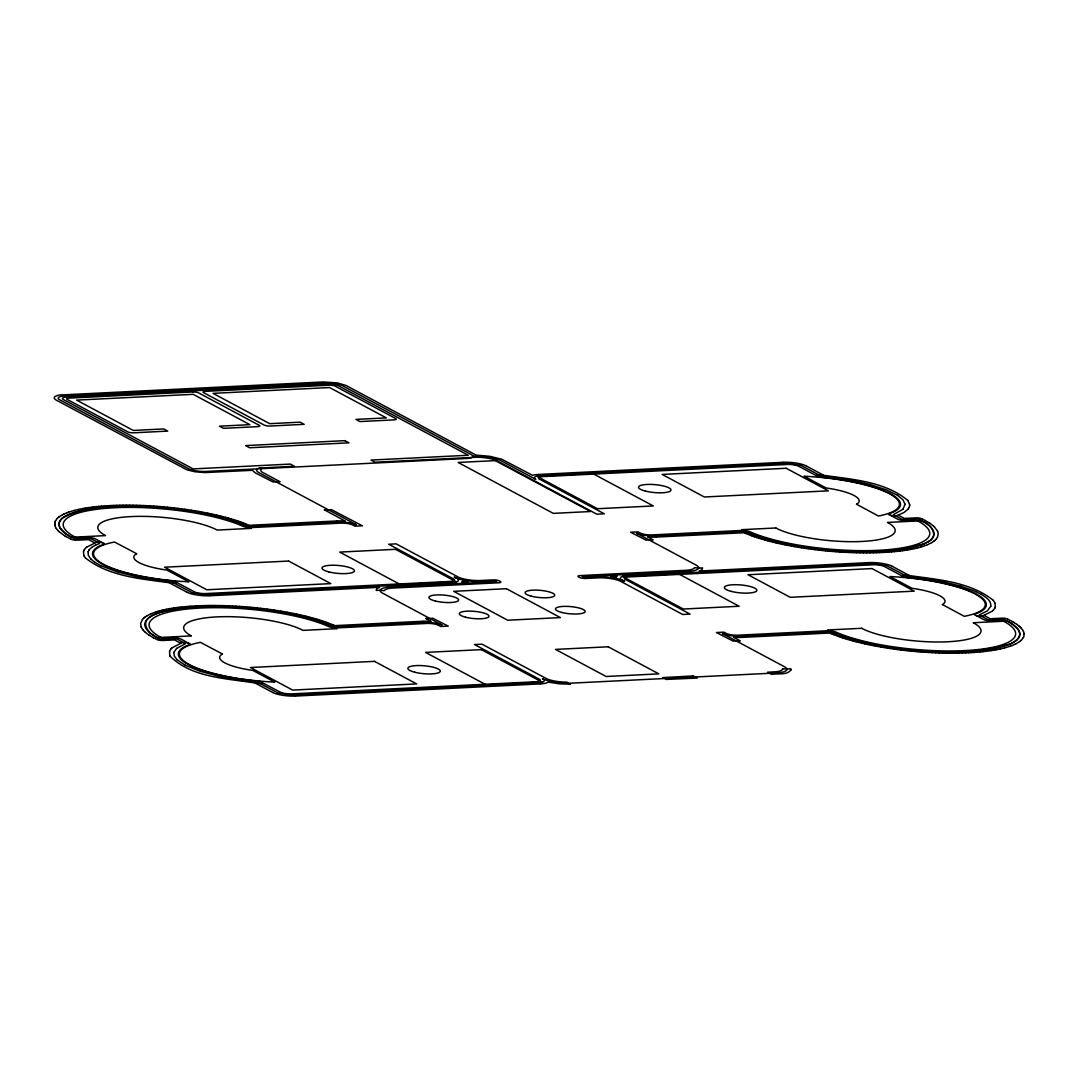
<?xml version="1.0" encoding="UTF-8"?>
<svg xmlns="http://www.w3.org/2000/svg" width="1078" height="1078" viewBox="0 0 1078 1078"><rect width="100%" height="100%" fill="white"/><g stroke="black" fill="none" stroke-linecap="round" stroke-linejoin="round"><path stroke-width="1.5" d="M54.735 524.07L54.762 523.261M58.967 524.434L59.748 521.226L62.255 518.208M1019.869 633.918L1019.087 637.125L1016.581 640.143M1024.1 634.282L1023.669 636.775M909.63 505.717L909.63 504.558M909.63 505.73L909.239 507.253M54.762 523.207L54.911 522.412M173.908 652.379L174.259 655.936L176.94 659.642M990.776 606.281C991.598 600.338 985.184 596.767 980.872 594.167M83.491 551.559L83.734 555.076M995.331 606.793L995.102 603.276M88.153 551.72L88.261 555.264L90.727 558.956M173.908 652.365L176.603 648.404M990.763 606.294L987.313 610.876L979.767 614.649A2.83 0.687 5.1 0 0 979.754 615.322L987.178 619.284A2.83 0.687 5.1 0 0 991.019 619.89L1003.82 619.257L1011.77 623.623M83.505 551.532L84.097 550.049M995.331 606.82L994.738 608.302M54.911 522.372L55.167 521.577M88.153 551.72L89.218 549.699M169.596 651.099L169.745 655.788M169.596 651.085L170.688 649.252M909.239 507.266L908.148 509.099M55.18 521.536L55.53 520.755M937.456 537.289L938.251 533.974L937.671 531.36M1023.305 637.597L1023.655 636.815M84.111 550.023L85.149 548.581M994.725 608.329L993.364 610.121M55.557 520.714L57.323 518.383M937.429 537.329L936.378 538.879M1023.278 637.637L1021.513 639.968M142.458 619.473L140.612 623.515L141.164 626.992M89.231 549.699L91.94 547.179M170.701 649.239L172.062 647.838M908.134 509.112L903.903 512.535L897.152 515.5A4.608 1.118 5.1 0 1 890.886 515.392A4.608 1.118 5.1 0 1 889.161 513.721A84.003 20.469 5.1 0 0 820.83 477.15A4.608 1.118 5.1 0 1 816.504 475.6A4.608 1.118 5.1 0 1 821.342 474.953C850.609 479.4 884.176 480.801 907.851 500.502M142.498 619.419L143.98 617.923M936.337 538.933L934.842 540.428M902.919 509.315L905.048 504.221M85.485 548.217L86.617 547.179M993.35 610.135L992.622 610.822M902.906 509.315L893.918 514.341A2.83 0.687 5.1 0 0 893.905 515.014L901.329 518.976A2.83 0.687 5.1 0 0 905.17 519.583L917.971 518.949L919.898 519.879M57.363 518.343L59.061 516.874M257.13 468.89L256.914 469.092A21.264 5.174 5.1 0 0 259.111 472.743L356.333 524.743L349.865 522.79L340.257 522.008L249.975 526.468A2.83 0.687 5.1 0 1 246.256 525.929C217.042 513.775 185.187 509.624 153.871 507.145C123.471 506.606 89.743 502.847 62.268 518.195M1021.472 640.009L1019.761 641.477M172.076 647.824L181.683 642.852A4.608 1.118 5.1 0 1 187.949 642.96A4.608 1.118 5.1 0 1 189.661 644.631A84.003 20.469 5.1 0 0 258.006 681.202A4.608 1.118 5.1 0 1 262.331 682.751L280.549 692.292A8.503 2.075 5.1 0 0 290.858 693.909L536.669 681.7A8.503 2.075 5.1 0 0 539.714 679.423L474.549 644.55L482.001 644.172L546.991 678.897A17.005 4.137 5.1 0 0 566.044 682.131L567.068 682.131A9.217 2.25 5.1 0 0 570.464 684.166L558.916 683.789L548.244 682.064A7.088 1.725 5.1 0 1 548.082 682.185L547.718 682.401A7.088 1.725 5.1 0 1 547.503 682.509L547.045 682.724A7.088 1.725 5.1 0 1 546.789 682.819L546.223 683.007A7.088 1.725 5.1 0 1 545.913 683.102L545.266 683.263A7.088 1.725 5.1 0 1 544.916 683.331L544.174 683.479A7.088 1.725 5.1 0 1 543.784 683.546L542.975 683.654A7.088 1.725 5.1 0 1 542.544 683.708L541.655 683.802A7.088 1.725 5.1 0 1 541.196 683.843L540.226 683.897M176.603 648.404L184.917 644.011A2.83 0.687 5.1 0 0 184.931 643.337L177.493 639.375A2.83 0.687 5.1 0 0 173.666 638.769L160.865 639.402L158.924 638.472M144.034 617.883L144.91 617.182M933.912 541.169L934.801 540.469M1016.567 640.157L1013.576 642.245M86.631 547.166L95.834 542.544A4.608 1.118 5.1 0 1 102.1 542.652A4.608 1.118 5.1 0 1 103.811 544.323A84.003 20.469 5.1 0 0 172.157 580.894A4.608 1.118 5.1 0 1 176.482 582.443A4.608 1.118 5.1 0 1 171.631 583.09C142.377 578.832 109.417 577.026 85.458 557.959M992.191 611.186L983.001 615.808A4.608 1.118 5.1 0 1 976.735 615.7A4.608 1.118 5.1 0 1 975.011 614.029A84.003 20.469 5.1 0 0 906.665 577.458A4.608 1.118 5.1 0 1 902.353 575.908A4.608 1.118 5.1 0 1 907.191 575.261C936.391 579.6 969.486 581.244 993.377 600.392M59.115 516.834L62.511 514.732M144.964 617.142L147.107 615.74M933.871 541.21L931.729 542.611M1019.721 641.518L1016.325 643.62M92.398 546.869L95.511 545.158M927.727 541.938C939.207 537.275 931.918 524.366 923.132 521.604M147.16 615.7L151.189 613.705M927.713 541.951L923.806 543.878M931.661 542.652L927.646 544.646M1013.563 642.259L1011.07 643.566M62.578 514.691L63.871 514.058M1014.964 644.294L1016.258 643.66M95.511 545.145L99.068 543.703A2.83 0.687 5.1 0 0 99.082 543.029L91.643 539.067A2.83 0.687 5.1 0 0 87.817 538.461L75.015 539.094L65.812 533.853L59.95 527.802M63.939 514.017L66.903 512.764M1009.655 644.186L1011.043 643.566M1014.883 644.334L1011.932 645.587M151.27 613.678L156.189 611.873M922.296 544.484L923.792 543.891M927.565 544.673L922.647 546.479M1009.628 644.199C951.874 659.466 888.488 652.015 832.58 632.422A2.83 0.687 5.1 0 0 828.861 631.883L738.565 636.343L728.971 635.562L722.503 633.608L784.285 666.649A21.264 5.174 5.1 0 1 775.796 672.995L571.138 683.156A21.264 5.174 5.1 0 1 542.396 678.668C547.826 680.838 540.765 683.439 538.016 682.832L291.397 695.014L277.841 692.911L258.491 682.697A2.83 0.687 5.1 0 0 256.2 682.145L242.644 680.528M66.984 512.737L68.574 512.158M922.283 544.498C864.799 558.741 802.18 551.774 746.731 532.114A2.83 0.687 5.1 0 0 743.011 531.575L652.716 536.049L643.121 535.254L636.694 533.314L696.078 565.088A21.264 5.174 5.1 0 1 687.589 571.421L582.16 576.663L583.508 577.377L595.905 576.77A21.264 5.174 5.1 0 1 624.647 581.258C616.373 578.899 621.575 575.315 626.722 575.827L873.288 563.646L886.844 565.748L906.18 575.962A2.83 0.687 5.1 0 0 908.485 576.514L910.64 576.73M1010.261 646.194L1011.838 645.614M68.669 512.131L74.166 510.46M1010.167 646.221L1004.669 647.891M156.283 611.846L158.062 611.307M920.774 547.045L922.552 546.506M158.156 611.28L160.016 610.768M918.82 547.584L920.679 547.072M74.274 510.433L78.371 509.449M160.123 610.741L162.077 610.242M916.758 548.109L918.712 547.611M1004.561 647.918L1000.465 648.902M162.185 610.215L164.22 609.757M914.616 548.594L916.65 548.136M78.492 509.422L82.925 508.533M164.328 609.73L166.457 609.286M912.379 549.066L914.494 548.621M1000.344 648.929L995.91 649.818M166.578 609.259L168.774 608.841M910.061 549.51L912.257 549.093M83.046 508.506L85.337 508.115M168.896 608.814L171.173 608.423M907.649 549.928L909.94 549.537M993.498 650.236L995.776 649.845M85.458 508.088L87.817 507.725M171.308 608.396L173.666 608.032M905.17 550.319L907.528 549.955M991.019 650.627L993.377 650.263M87.951 507.698L93.018 507.01M173.801 608.005L176.226 607.655M902.596 550.696L905.035 550.346M990.884 650.654L985.804 651.341M176.374 607.642L178.867 607.318M899.955 551.033L902.461 550.71M93.166 506.997L95.74 506.7M179.015 607.305L181.589 607.008M897.246 551.343L899.82 551.047M983.096 651.651L985.669 651.355M95.888 506.687L98.529 506.417M181.737 606.995L190.146 606.254M894.457 551.626L897.098 551.357M980.306 651.934L982.947 651.664M98.677 506.404L101.372 506.175M891.614 551.869L894.309 551.64M977.463 652.177L980.158 651.947M101.534 506.161L104.296 505.946M888.69 552.098L891.452 551.882M974.539 652.406L977.301 652.19M538.609 474.455L537.639 474.509A7.088 1.725 5.1 0 0 537.181 474.549L536.292 474.643A7.088 1.725 5.1 0 0 535.86 474.697L535.052 474.805A7.088 1.725 5.1 0 0 534.661 474.872L533.92 475.007A7.088 1.725 5.1 0 0 533.57 475.088L532.923 475.25A7.088 1.725 5.1 0 0 532.613 475.344L501.782 459.241L489.776 456.304L476.058 455.091L346.213 385.547L337.508 382.933L323.225 381.949L62.74 394.885C59.937 394.386 50.181 396.61 55.962 399.965L186.885 469.806L194.781 471.746L204.618 472.582L252.427 470.304L255.297 472.865L273.125 482.041A9.217 2.25 5.1 0 1 279.296 481.731L280.091 481.785L262.116 472.124A17.005 4.137 5.1 0 1 261.078 469.644L261.24 469.482A4.258 1.038 5.1 0 0 258.801 468.081L294.429 466.248L290.373 464.079L193.124 468.917L63.05 399.372A8.503 2.075 5.1 0 1 66.081 397.108L328.035 384.091A8.503 2.075 5.1 0 1 338.33 385.708L468.256 455.253L371.007 460.077L375.05 462.246L475.789 457.274A17.005 4.137 5.1 0 1 496.406 460.495L596.835 514.179L604.273 513.802L539.121 478.928A8.503 2.075 5.1 0 1 542.167 476.651L787.978 464.443A8.503 2.075 5.1 0 1 798.286 466.06L816.504 475.721M104.445 505.932L107.274 505.744M885.712 552.3L888.541 552.111M190.294 606.24L196.156 605.89M971.561 652.608L974.391 652.419M107.423 505.744L110.306 505.582M882.68 552.462L885.55 552.3M968.529 652.769L971.399 652.608M538.852 474.441L783.154 462.3M337.023 520.957L249.058 525.323L247.603 524.69M655.963 537.087L743.914 532.721L745.383 533.354M869.003 562.608L699.231 571.044L701.899 569.777L702.667 567.917A9.217 2.25 5.1 0 1 695.014 567.688L694.34 567.796A17.005 4.137 5.1 0 1 686.982 570.249L580.126 575.571A4.258 1.038 5.1 0 0 578.428 576.838L579.789 577.565A4.258 1.038 5.1 0 0 585.529 578.468L599.435 577.795A17.005 4.137 5.1 0 1 620.052 581.015L682.684 614.487L690.122 614.11L624.971 579.236A8.503 2.075 5.1 0 1 628.016 576.959L873.827 564.751A8.503 2.075 5.1 0 1 884.135 566.368L902.38 576.097M209.833 595.743L379.591 587.308L376.936 588.575L376.155 590.434A9.217 2.25 5.1 0 1 383.822 590.663L384.496 590.555A17.005 4.137 5.1 0 1 391.853 588.103L498.696 582.78A4.258 1.038 5.1 0 0 500.394 581.514L499.047 580.786A4.258 1.038 5.1 0 0 493.306 579.883L479.4 580.557A17.005 4.137 5.1 0 1 458.783 577.336L396.152 543.864L388.7 544.242L453.865 579.115A8.503 2.075 5.1 0 1 450.82 581.392L205.009 593.601A8.503 2.075 5.1 0 1 194.7 591.984L176.482 582.322M422.872 621.265L334.908 625.631L333.452 624.997M741.812 637.394L829.764 633.029L831.232 633.662M295.682 696.051L539.984 683.91M110.468 505.569L113.392 505.447M879.594 552.596L882.518 552.475M196.317 605.876L199.241 605.755M965.443 652.904L968.367 652.783M783.396 462.3L784.42 462.26A7.088 1.725 5.1 0 1 784.932 462.246L785.983 462.246A7.088 1.725 5.1 0 1 786.509 462.246L787.587 462.273A7.088 1.725 5.1 0 1 788.126 462.287L789.217 462.341A7.088 1.725 5.1 0 1 789.77 462.368L790.875 462.449A7.088 1.725 5.1 0 1 791.427 462.489L792.532 462.597A7.088 1.725 5.1 0 1 793.085 462.651L794.19 462.785A7.088 1.725 5.1 0 1 794.729 462.853L795.807 463.014A7.088 1.725 5.1 0 1 796.346 463.095L797.383 463.27A7.088 1.725 5.1 0 1 797.895 463.365L798.906 463.567A7.088 1.725 5.1 0 1 799.404 463.675L800.348 463.89A7.088 1.725 5.1 0 1 800.819 463.998L801.709 464.241A7.088 1.725 5.1 0 1 802.14 464.362L802.975 464.605A7.088 1.725 5.1 0 1 803.366 464.739L804.121 464.995A7.088 1.725 5.1 0 1 804.471 465.13L805.131 465.413A7.088 1.725 5.1 0 1 805.455 465.548L806.048 465.831M113.554 505.434L116.532 505.339M337.266 520.943L338.29 520.917A7.088 1.725 5.1 0 1 338.802 520.903L339.853 520.903A7.088 1.725 5.1 0 1 340.378 520.903L341.457 520.917A7.088 1.725 5.1 0 1 341.995 520.943L343.087 520.984A7.088 1.725 5.1 0 1 343.639 521.024L344.744 521.105A7.088 1.725 5.1 0 1 345.297 521.146L324.303 509.786L325.111 509.84A9.217 2.25 5.1 0 0 331.269 509.544L362.397 525.821L354.958 526.185L352.156 524.716A8.503 2.075 5.1 0 0 341.847 523.099L251.807 527.56A7.088 1.725 5.1 0 1 242.833 526.253A10.254 2.493 5.1 0 1 242.55 526.118A98.516 23.999 5.1 0 0 110.266 507.981A98.516 23.999 5.1 0 0 75.137 537.114L76.538 537.841L85.984 537.37A7.088 1.725 5.1 0 1 95.268 538.825L102.477 542.733M655.72 537.1L654.683 537.127A7.088 1.725 5.1 0 1 654.184 537.14L653.133 537.14A7.088 1.725 5.1 0 1 652.608 537.14L651.53 537.127A7.088 1.725 5.1 0 1 650.991 537.1L649.899 537.06A7.088 1.725 5.1 0 1 649.347 537.019L648.242 536.938A7.088 1.725 5.1 0 1 647.689 536.898L653.106 539.916L652.298 539.862A9.217 2.25 5.1 0 0 646.126 540.172L630.59 532.222L638.028 531.858L640.831 533.327A8.503 2.075 5.1 0 0 651.139 534.944L741.179 530.484A7.088 1.725 5.1 0 1 750.153 531.791A10.254 2.493 5.1 0 1 750.436 531.926A98.516 23.999 5.1 0 0 882.72 550.063A98.516 23.999 5.1 0 0 917.836 520.93L916.448 520.202L907.002 520.674A7.088 1.725 5.1 0 1 897.718 519.219L890.509 515.311M876.441 552.704L879.419 552.61M869.245 562.608L870.269 562.568A7.088 1.725 5.1 0 1 870.781 562.554L871.832 562.554A7.088 1.725 5.1 0 1 872.358 562.554L873.423 562.581A7.088 1.725 5.1 0 1 873.975 562.595L875.066 562.649A7.088 1.725 5.1 0 1 875.619 562.676L876.724 562.756A7.088 1.725 5.1 0 1 877.276 562.797L878.381 562.905A7.088 1.725 5.1 0 1 878.934 562.959L880.039 563.093A7.088 1.725 5.1 0 1 880.578 563.161L881.656 563.322A7.088 1.725 5.1 0 1 882.195 563.403L883.232 563.578A7.088 1.725 5.1 0 1 883.744 563.673L884.755 563.875A7.088 1.725 5.1 0 1 885.24 563.983L886.197 564.198A7.088 1.725 5.1 0 1 886.668 564.306L887.558 564.549A7.088 1.725 5.1 0 1 887.989 564.67L888.824 564.912A7.088 1.725 5.1 0 1 889.215 565.047L889.97 565.303A7.088 1.725 5.1 0 1 890.32 565.438L890.98 565.721A7.088 1.725 5.1 0 1 891.29 565.856L891.897 566.139M209.59 595.743L208.553 595.784A7.088 1.725 5.1 0 1 208.054 595.797L207.003 595.797A7.088 1.725 5.1 0 1 206.477 595.797L205.399 595.77A7.088 1.725 5.1 0 1 204.86 595.757L203.769 595.703A7.088 1.725 5.1 0 1 203.216 595.676L202.112 595.595A7.088 1.725 5.1 0 1 201.559 595.555L200.441 595.447A7.088 1.725 5.1 0 1 199.888 595.393L198.797 595.258A7.088 1.725 5.1 0 1 198.258 595.191L197.18 595.029A7.088 1.725 5.1 0 1 196.641 594.948L195.59 594.773A7.088 1.725 5.1 0 1 195.078 594.679L194.08 594.477A7.088 1.725 5.1 0 1 193.582 594.369L192.625 594.153A7.088 1.725 5.1 0 1 192.167 594.045L191.278 593.803A7.088 1.725 5.1 0 1 190.846 593.682L190.011 593.439A7.088 1.725 5.1 0 1 189.62 593.304L188.866 593.048A7.088 1.725 5.1 0 1 188.515 592.913L187.841 592.63A7.088 1.725 5.1 0 1 187.532 592.496L186.939 592.213M199.403 605.742L202.381 605.647M423.115 621.251L424.139 621.224A7.088 1.725 5.1 0 1 424.651 621.211L425.702 621.197A7.088 1.725 5.1 0 1 426.228 621.211L427.292 621.224A7.088 1.725 5.1 0 1 427.845 621.251L428.936 621.292A7.088 1.725 5.1 0 1 429.489 621.332L430.594 621.413A7.088 1.725 5.1 0 1 431.146 621.454L425.729 618.435L426.524 618.489A9.217 2.25 5.1 0 0 432.696 618.179L448.246 626.129L440.808 626.493L438.005 625.024A8.503 2.075 5.1 0 0 427.696 623.407L337.657 627.868A7.088 1.725 5.1 0 1 328.682 626.561A10.254 2.493 5.1 0 1 328.399 626.426A98.516 23.999 5.1 0 0 196.115 608.288A98.516 23.999 5.1 0 0 160.986 637.421L162.387 638.149L171.833 637.677A7.088 1.725 5.1 0 1 181.117 639.133L188.327 643.04M741.57 637.408L740.532 637.435A7.088 1.725 5.1 0 1 740.02 637.448L738.982 637.448A7.088 1.725 5.1 0 1 738.457 637.448L737.379 637.435A7.088 1.725 5.1 0 1 736.84 637.408L735.748 637.367A7.088 1.725 5.1 0 1 735.196 637.327L734.091 637.246A7.088 1.725 5.1 0 1 733.539 637.206L740.209 640.898L739.414 640.844A9.217 2.25 5.1 0 0 733.242 641.154L716.439 632.53L723.877 632.166L726.68 633.635A8.503 2.075 5.1 0 0 736.988 635.252L827.028 630.792A7.088 1.725 5.1 0 1 836.002 632.099A10.254 2.493 5.1 0 1 836.285 632.234A98.516 23.999 5.1 0 0 968.57 650.371A98.516 23.999 5.1 0 0 1003.685 621.238L1002.297 620.51L992.851 620.982A7.088 1.725 5.1 0 1 983.567 619.527L976.358 615.619M962.29 653.012L965.268 652.918M295.439 696.051L294.402 696.092A7.088 1.725 5.1 0 1 293.89 696.105L292.852 696.105A7.088 1.725 5.1 0 1 292.327 696.105L291.249 696.078A7.088 1.725 5.1 0 1 290.71 696.065L289.618 696.011A7.088 1.725 5.1 0 1 289.066 695.984L287.961 695.903A7.088 1.725 5.1 0 1 287.408 695.862L286.29 695.755A7.088 1.725 5.1 0 1 285.737 695.701L284.646 695.566A7.088 1.725 5.1 0 1 284.107 695.499L283.029 695.337A7.088 1.725 5.1 0 1 282.49 695.256L281.439 695.081A7.088 1.725 5.1 0 1 280.927 694.987L279.93 694.784A7.088 1.725 5.1 0 1 279.431 694.677L278.474 694.461A7.088 1.725 5.1 0 1 278.016 694.353L277.127 694.111A7.088 1.725 5.1 0 1 276.696 693.989L275.86 693.747A7.088 1.725 5.1 0 1 275.469 693.612L274.715 693.356A7.088 1.725 5.1 0 1 274.364 693.221L273.691 692.938A7.088 1.725 5.1 0 1 273.381 692.804L272.788 692.521M116.707 505.326L119.725 505.259M873.261 552.785L876.279 552.718M202.556 605.634L205.575 605.566M959.11 653.093L962.128 653.025M119.901 505.245L122.959 505.205M870.027 552.839L873.086 552.798M205.75 605.553L208.809 605.513M955.876 653.147L958.935 653.106M123.135 505.205L126.234 505.178M866.752 552.866L869.852 552.839M208.984 605.513L212.083 605.486M952.602 653.174L955.701 653.147M126.409 505.178L129.549 505.191M863.438 552.852L866.577 552.866M212.258 605.486L215.398 605.499M949.287 653.16L952.426 653.174M129.724 505.191L132.89 505.232M860.096 552.812L863.262 552.852M215.573 605.499L218.74 605.54M945.945 653.12L949.112 653.16M133.079 505.232L136.273 505.299M856.714 552.744L859.907 552.812M218.915 605.54L222.122 605.607M942.563 653.052L945.756 653.12M136.448 505.299L139.682 505.393M853.304 552.65L856.538 552.744M222.297 605.607L225.518 605.701M939.154 652.958L942.388 653.052M139.857 505.407L143.105 505.528M849.882 552.515L853.129 552.637M225.706 605.715L228.954 605.836M935.731 652.823L938.978 652.945M143.28 505.528L146.554 505.676M846.432 552.367L849.693 552.515M229.129 605.836L232.403 605.984M932.281 652.675L935.542 652.823M146.729 505.69L150.017 505.865M842.969 552.179L846.257 552.354M232.578 605.998L235.866 606.173M928.818 652.486L932.106 652.662M150.192 505.878L153.48 506.081M839.492 551.963L842.794 552.165M236.042 606.186L239.329 606.388M925.342 652.271L928.643 652.473M836.016 551.72L839.317 551.949M153.669 506.094L156.97 506.323M921.865 652.028L925.167 652.257M239.518 606.402L242.819 606.631M832.526 551.451L835.827 551.707M157.159 506.337L160.46 506.593M918.375 651.759L921.677 652.015M243.008 606.644L246.31 606.901M829.036 551.154L832.337 551.437M160.649 506.606L163.95 506.889M914.885 651.462L918.186 651.745M246.485 606.914L249.8 607.197M825.546 550.818L828.847 551.127M164.125 506.916L167.427 507.226M911.395 651.125L914.696 651.435M249.975 607.224L253.276 607.534M822.069 550.467L825.371 550.804M167.616 507.239L170.917 507.576M907.919 650.775L911.22 651.112M253.465 607.547L256.766 607.884M168.195 581.621L170.351 581.837A2.83 0.687 5.1 0 1 172.655 582.389L191.992 592.604L205.548 594.706L452.113 582.524C457.18 582.982 462.583 579.546 454.188 577.094A21.264 5.174 5.1 0 0 482.917 581.581L495.328 580.975L496.675 581.689L391.247 586.931A21.264 5.174 5.1 0 0 382.757 593.264L442.182 625.051L435.714 623.097L426.106 622.302L335.824 626.776A2.83 0.687 5.1 0 1 332.105 626.237C293.661 610.822 251.538 606.954 210.439 606.604C199.605 607.332 126.369 607.426 150.489 633.285M910.654 576.743L913.511 577.053M168.168 581.608L165.325 581.298M818.606 550.09L821.894 550.44M171.092 507.603L174.38 507.954M904.455 650.398L907.73 650.748M256.941 607.911L260.229 608.261M913.538 577.053L916.367 577.39M165.298 581.298L162.468 580.961M815.143 549.672L818.418 550.063M174.569 507.981L177.843 508.371M900.992 649.98L904.267 650.371M260.418 608.288L263.692 608.679M916.394 577.39L923.442 578.334M162.441 580.961L155.38 580.018M811.707 549.241L814.968 549.659M178.018 508.385L181.279 508.803M897.556 649.549L900.817 649.967M263.867 608.693L267.128 609.11M808.298 548.783L811.532 549.214M181.454 508.829L184.688 509.261M894.147 649.091L897.381 649.522M267.304 609.137L270.538 609.569M836.191 477.824L822.635 476.206A2.83 0.687 5.1 0 1 820.331 475.654L800.994 465.44L787.439 463.338L540.873 475.519C538.704 475.182 531.36 476.853 535.766 479.333L500.987 460.724A21.264 5.174 5.1 0 0 474.131 456.169L472.892 455.981M836.218 477.824L855.245 481.057M242.617 680.528L238.44 679.908M804.902 548.298L808.109 548.756M184.877 509.288L188.084 509.746M890.751 648.606L893.958 649.064M270.726 609.596L273.933 610.054M923.469 578.334L929.007 579.182M155.367 580.018L149.815 579.169M801.533 547.786L804.727 548.271M188.259 509.773L191.439 510.258M887.383 648.094L890.576 648.579M274.108 610.081L277.289 610.566M238.413 679.908L219.737 676.485M798.205 547.247L801.358 547.759M191.628 510.285L194.781 510.797M884.054 647.555L887.207 648.067M277.477 610.593L280.63 611.105M929.034 579.182L939.787 581.109M149.802 579.169L139.049 577.242M794.917 546.694L798.03 547.22M194.956 510.824L198.069 511.349M880.766 647.002L883.879 647.528M280.806 611.132L283.918 611.657M791.656 546.115L794.742 546.667M198.244 511.376L201.33 511.929M877.505 646.423L880.591 646.975M284.093 611.684L287.179 612.237M788.449 545.508L791.481 546.074M201.492 511.969L204.537 512.535M874.298 645.816L877.33 646.382M287.341 612.277L290.386 612.843M785.283 544.875L788.274 545.468M204.712 512.576L207.704 513.168M871.132 645.183L874.123 645.776M290.561 612.883L293.553 613.476M939.8 581.109L943.668 581.904M139.035 577.242L117.408 571.946L100.82 565.667M855.258 481.057L870 484.507M782.156 544.242L785.107 544.848M868.006 644.536L870.957 645.156M207.865 513.195L210.816 513.815M293.715 613.503L296.666 614.11M943.681 581.904L960.336 586.082M779.098 543.568L781.995 544.201M864.947 643.876L867.844 644.509M210.992 513.842L213.889 514.476M296.827 614.15L299.738 614.783M219.723 676.485L200.09 671.257L185.2 665.234M776.093 542.881L778.936 543.528M861.942 643.189L864.785 643.836M214.05 514.516L216.894 515.163M299.9 614.824L302.743 615.471M773.142 542.18L775.931 542.84M858.991 642.488L861.78 643.148M217.055 515.203L219.845 515.863M302.905 615.511L305.694 616.171M770.258 541.452L772.993 542.14M856.107 641.76L858.843 642.448M219.993 515.904L222.728 516.591M305.842 616.212L308.577 616.899M767.442 540.711L770.11 541.412M853.291 641.019L855.959 641.72M222.876 516.631L225.545 517.332M308.726 616.939L311.394 617.64M870.027 484.521L886.412 489.857L897.516 495.341M764.693 539.957L767.293 540.671M850.542 640.265L853.143 640.979M225.693 517.373L228.293 518.087M311.542 617.681L314.143 618.395M762.011 539.175L764.545 539.916M847.86 639.483L850.394 640.224M228.442 518.127L230.975 518.868M314.291 618.435L316.824 619.176M960.363 586.095L961.428 586.405M759.397 538.394L761.863 539.135M845.246 638.702L847.712 639.443M231.11 518.909L233.576 519.65M316.959 619.217L319.425 619.958M961.441 586.419L973.151 590.515M756.877 537.585L759.262 538.353M842.726 637.893L845.112 638.661M233.71 519.69L236.109 520.458M319.56 619.998L321.958 620.766M754.425 536.777L756.743 537.545M840.274 637.085L842.592 637.853M236.244 520.499L238.561 521.267M322.093 620.807L324.397 621.575M752.067 535.941L754.304 536.736M837.916 636.249L840.153 637.044M238.683 521.307L240.92 522.102M324.532 621.615L326.769 622.41M751.945 535.901L745.491 533.394M835.639 635.414L837.795 636.209M241.041 522.143L243.197 522.938M326.89 622.451L333.345 624.957M833.442 634.565L835.517 635.373M243.318 522.978L245.393 523.787M831.34 633.702L833.334 634.524M245.501 523.827L247.495 524.649M973.164 590.528L975.671 591.593M975.684 591.606L980.859 594.153M921.703 518.761L921.434 518.639A4.258 1.038 5.1 0 0 916.125 517.858L904.375 518.437L898.203 515.122M1007.553 619.068L1007.283 618.947A4.258 1.038 5.1 0 0 1001.974 618.166L990.224 618.745L984.052 615.43M71.283 539.283L71.593 539.418A4.258 1.038 5.1 0 0 76.848 540.186L88.598 539.606L94.783 542.921M157.132 639.591L157.442 639.726A4.258 1.038 5.1 0 0 162.697 640.494L174.447 639.914L180.632 643.216M921.798 518.801L925.247 520.526M1007.647 619.109L1012.714 621.736M71.188 539.243L66.122 536.615M157.038 639.55L153.588 637.826M100.806 565.654L94.891 562.339M919.925 519.892L923.105 521.59M158.911 638.459L155.731 636.761M185.2 665.234L176.954 659.642M806.182 465.912L823.484 475.169M892.032 566.219L909.333 575.477M169.502 582.875L186.804 592.132M255.351 683.183L272.653 692.44M925.328 520.58L929.788 523.221M153.507 637.772L149.033 635.131M1012.794 621.777L1014.223 622.626M64.599 535.726L66.041 536.574M155.704 636.748L150.502 633.298M1014.304 622.68L1016.945 624.431M64.532 535.672L59.586 532.101M897.529 495.341L902.933 499.828L905.048 504.221M94.891 562.325L90.727 558.97M929.869 523.275L933.4 525.943M1011.784 623.636L1018.373 629.7M148.966 635.077L145.436 632.409M1017.012 624.485L1019.249 626.251M933.454 525.983L934.383 526.846M1019.303 626.291L1020.233 627.153M58.603 531.198L59.533 532.06M144.452 631.506L145.382 632.368M934.437 526.886L937.644 531.319M1020.287 627.194L1021.109 628.056M57.727 530.295L58.549 531.158M144.398 631.465L142.808 629.7M1021.149 628.097L1022.523 629.848M57.673 530.255L56.299 528.503M993.39 600.419L995.088 603.249M85.445 557.932L84.313 556.315M907.865 500.515L909.63 504.544M142.768 629.66L141.178 627.032M1022.564 629.902L1023.494 631.627M1018.373 629.7L1019.869 633.904M56.272 528.449L55.328 526.724M84.3 556.302L83.734 555.103M59.937 527.789L58.967 524.447M169.758 655.815C191.857 678.305 228.051 678.345 257.48 683.398A4.608 1.118 5.1 0 0 262.331 682.751M1023.521 631.668L1024.006 633.379M55.315 526.684L54.816 524.973M1024.019 633.419L1024.1 634.241M54.735 524.11L54.816 524.932M791.09 669.721C787.25 675.61 777.534 673.13 771.619 674.383L767.576 672.214L775.19 671.823A17.005 4.137 5.1 0 0 782.615 668.966L782.561 668.71A9.203 2.237 5.1 0 0 790.794 668.764L791.09 669.721M462.934 581.082L462.758 581.392A7.088 1.725 5.1 0 1 462.651 581.514L462.395 581.756A7.088 1.725 5.1 0 1 462.233 581.877L461.869 582.093A7.088 1.725 5.1 0 1 461.654 582.201L468.216 581.918L462.934 581.082M615.929 577.215L610.606 576.434L617.168 576.151A7.088 1.725 5.1 0 0 616.966 576.258L616.603 576.474A7.088 1.725 5.1 0 0 616.441 576.595L615.929 577.215M136.596 553.674L136.421 553.782A42.527 10.362 5.1 0 0 166.861 570.073L188.906 581.81A82.925 20.199 5.1 0 1 103.609 564.32A82.925 20.199 5.1 0 1 114.551 542.032L136.596 553.674M222.445 653.982L222.27 654.09A42.527 10.362 5.1 0 0 252.71 670.381L274.755 682.118A82.925 20.199 5.1 0 1 189.458 664.627A82.925 20.199 5.1 0 1 200.4 642.34L222.445 653.982M856.565 504.261L878.435 516.012A82.925 20.199 5.1 0 0 889.377 493.724A82.925 20.199 5.1 0 0 804.067 476.233L826.112 487.97A42.527 10.362 5.1 0 1 856.565 504.261M942.415 604.569L964.284 616.32A82.925 20.199 5.1 0 0 975.226 594.032A82.925 20.199 5.1 0 0 889.916 576.541L911.961 588.278A42.527 10.362 5.1 0 1 942.415 604.569M325.26 383.04L64.761 395.976A12.761 3.113 5.1 0 0 59.681 399.776L188.61 468.741A12.761 3.113 5.1 0 0 205.844 471.436L466.329 458.5A12.761 3.113 5.1 0 0 471.423 454.7L342.494 385.735A12.761 3.113 5.1 0 0 325.26 383.04M192.854 391.974L68.817 398.132A4.258 1.038 5.1 0 0 67.119 399.399L127.878 431.901A4.258 1.038 5.1 0 0 133.618 432.804L167.737 431.106L163.681 428.936L133.295 430.445L76.592 400.113L193.191 394.332L249.894 424.665L219.494 426.174L223.55 428.33L257.655 426.645A4.258 1.038 5.1 0 0 259.353 425.379L198.608 392.877A4.258 1.038 5.1 0 0 192.854 391.974M329.302 385.21L205.265 391.368A4.258 1.038 5.1 0 0 203.567 392.635L264.312 425.123A4.258 1.038 5.1 0 0 270.066 426.026L304.171 424.328L300.129 422.172L269.729 423.681L213.04 393.349L329.639 387.554L386.328 417.887L355.942 419.396L359.998 421.565L394.103 419.868A4.258 1.038 5.1 0 0 395.801 418.601L335.056 386.099A4.258 1.038 5.1 0 0 329.302 385.21M344.866 440.659L245.636 445.591L249.678 447.761L348.922 442.829L344.866 440.659M495.354 460.616L458.137 462.462L553.324 513.371L590.528 511.524L495.354 460.616M592.55 473.444L536.723 476.22L597.481 508.722L653.295 505.946L592.55 473.444M786.199 468.27L662.161 474.428L704.352 496.998L828.389 490.84L786.199 468.27M112.435 506.66L112.395 506.66A102.76 25.037 5.1 0 0 71.417 537.302L105.536 535.604A63.791 15.537 5.1 0 1 130.977 516.591A63.791 15.537 5.1 0 1 217.163 530.066L251.282 528.368A102.76 25.037 5.1 0 0 112.408 506.66M775.81 527.977L741.704 529.675A102.76 25.037 5.1 0 0 880.578 551.384L880.591 551.384A102.76 25.037 5.1 0 0 921.569 520.741L887.45 522.439A63.791 15.537 5.1 0 1 862.009 541.452A63.791 15.537 5.1 0 1 775.81 527.977M395.505 549.322L339.691 552.098L400.437 584.599L456.264 581.824L395.505 549.322M288.634 561.045L164.597 567.203L206.787 589.774L330.825 583.616L288.634 561.045M678.399 573.752L622.572 576.528L683.331 609.03L739.144 606.254L678.399 573.752M872.048 568.578L748.011 574.736L790.201 597.306L914.238 591.148L872.048 568.578M506.404 588.709L453.69 591.323L507.684 620.214L560.398 617.6L506.404 588.709M198.285 606.968L198.244 606.968A102.76 25.037 5.1 0 0 157.267 637.61L191.385 635.912A63.791 15.537 5.1 0 1 216.826 616.899A63.791 15.537 5.1 0 1 303.012 630.374L337.131 628.676A102.76 25.037 5.1 0 0 198.258 606.968M861.659 628.285L827.554 629.983A102.76 25.037 5.1 0 0 966.427 651.691A102.76 25.037 5.1 0 0 1007.418 621.049L973.299 622.747A63.791 15.537 5.1 0 1 947.858 641.76A63.791 15.537 5.1 0 1 861.659 628.285M481.354 649.63L425.541 652.406L486.286 684.907L542.113 682.131L481.354 649.63M608.208 646.787L555.48 649.401L606.106 676.485L658.833 673.871L608.208 646.787M374.484 661.353L250.446 667.511L292.637 690.082L416.674 683.924L374.484 661.353M693.154 675.919L662.633 677.631A9.217 2.25 5.1 0 1 665.988 679.423L697.196 678.075L693.154 675.919M561.746 612.452A14.89 3.625 5.1 0 0 585.058 611.765A14.89 3.625 5.1 0 0 564.077 606.375A14.89 3.625 5.1 0 0 561.746 612.452M465.615 617.222A14.89 3.625 5.1 0 0 488.927 616.535A14.89 3.625 5.1 0 0 467.946 611.145A14.89 3.625 5.1 0 0 465.615 617.222M531.373 596.201A14.89 3.625 5.1 0 0 554.685 595.514A14.89 3.625 5.1 0 0 533.704 590.124A14.89 3.625 5.1 0 0 531.373 596.201M435.242 600.985A14.89 3.625 5.1 0 0 458.554 600.284A14.89 3.625 5.1 0 0 437.574 594.894A14.89 3.625 5.1 0 0 435.242 600.985M414.693 672.214A16.305 3.975 5.1 0 0 440.228 671.459A16.305 3.975 5.1 0 0 417.24 665.557A16.305 3.975 5.1 0 0 414.693 672.214M328.844 571.906A16.305 3.975 5.1 0 0 354.379 571.151A16.305 3.975 5.1 0 0 331.391 565.249A16.305 3.975 5.1 0 0 328.844 571.906M731.261 591.391A16.305 3.975 5.1 0 0 756.796 590.636A16.305 3.975 5.1 0 0 733.808 584.721A16.305 3.975 5.1 0 0 731.261 591.391M645.412 491.083A16.305 3.975 5.1 0 0 670.947 490.328A16.305 3.975 5.1 0 0 647.959 484.413A16.305 3.975 5.1 0 0 645.412 491.083M616.185 576.838A7.088 1.725 5.1 0 0 616.077 576.959"/></g></svg>
